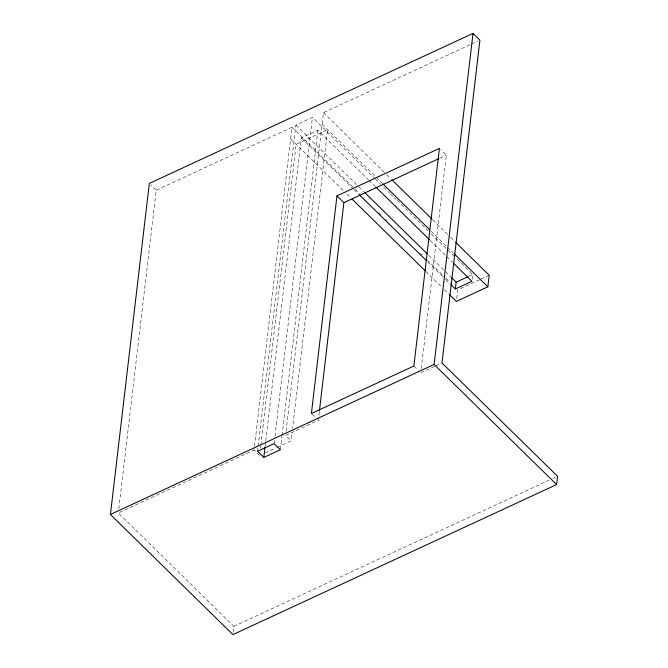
<?xml version="1.0" encoding="UTF-8"?>
<svg xmlns="http://www.w3.org/2000/svg" width="668" height="668" viewBox="0 0 668 668"><rect width="100%" height="100%" fill="white"/><g stroke="black" fill="none" stroke-linecap="round" stroke-linejoin="round"><path stroke-width="0.5" stroke-dasharray="3.34 2.5" d="M118.795 508.849L156.228 190.213L150.701 184.786M259.61 455.484L254.082 450.057L291.999 127.279L156.228 190.213M233.149 632.529L233.883 626.325L118.311 512.991L254.082 450.057M257.564 451.276L258.048 447.134M258.174 446.099L295.891 125.025L312.44 117.351L374.765 178.473M260.462 448.245L260.704 446.174M260.821 445.139L296.166 144.288L327.637 129.701L292.542 428.489M265.163 446.04L265.647 441.907M265.764 440.872L301.351 137.95L317.901 130.277L368.327 179.717M274.114 443.61L274.481 440.496M274.966 436.354L312.44 117.351M280.376 449.748L281.954 436.304M282.08 435.269L317.901 130.277M286.038 431.336L323.471 112.692L470.497 44.547M277.195 447.326L291.081 440.897L292.058 432.622M319.287 411.997L318.31 420.289L285.553 435.469L291.081 440.897M421.266 368.644L446.341 155.168L440.813 149.749M456.712 298.504L457.739 289.812L479.95 279.516M472.134 279.358L472.702 274.515L455.643 257.781M471.441 44.113L478.037 41.049M439.761 158.216L446.341 155.168M469.028 276.218L472.702 274.515M480.876 279.082L489.21 275.224M434.618 366.381L420.782 372.794L418.711 370.757M435.544 365.947L441.08 363.384M265.163 452.904L276.268 447.76M233.883 626.325L549.054 480.242M552.845 478.488L555.684 477.169M323.471 112.692L385.904 173.914M386.647 174.64L391.106 179.016M432.722 219.83L449.815 236.597M450.558 237.324L455.017 241.699M322.11 124.281L375.332 176.469M376.076 177.195L382.038 183.049M431.219 231.27L446.867 246.617M447.61 247.352L453.572 253.197M375.508 179.199L380.702 184.293M383.674 187.199L389.603 193.019M390.346 193.753L396.283 199.573M397.026 200.3L428.188 230.861M431.152 233.767L454.9 257.055M369.07 180.452L375.032 186.297M430.175 240.371L452.528 262.299M295.891 125.025L358.215 186.138M358.958 186.873L364.152 191.966M428.697 255.268L450.958 277.095M291.999 127.279L354.424 188.501M355.167 189.228L359.635 193.603M378.956 212.549L381.186 214.737M385.645 219.112L387.131 220.574M420.573 253.364L422.059 254.825M427.261 259.927L445.097 277.42M445.84 278.147L450.299 282.522M301.351 137.95L353.263 188.852M354.007 189.587L358.482 193.97M427.779 261.931L444.921 278.74M445.665 279.474L450.14 283.858M290.638 138.869L343.853 191.056M346.834 193.979L350.558 197.636M425.825 271.433L441.473 286.781M444.454 289.703L448.921 294.087M413.868 366.014L418.018 370.08M312.09 414.185L315.546 417.575"/><path stroke-width="1" d="M110.429 514.485L149.315 183.433L473.011 33.4L479.916 40.18L441.999 362.958L557.571 476.292L556.603 484.567L232.907 634.6L110.429 514.485L434.116 364.452L473.011 33.4M263.827 457.413L257.564 451.276L274.114 443.61L280.376 449.748L263.827 457.413L265.037 447.076M336.964 195.883L311.397 413.509L413.868 366.014L439.435 148.388L336.964 195.883L343.878 202.663L319.404 410.962M453.28 263.033L471.909 281.303L455.359 288.968L456.152 282.188L451.702 277.821M449.664 294.822L456.378 301.393L487.849 286.806L489.21 275.224L455.76 242.426M343.878 202.663L438.826 158.658M456.152 282.188L468.109 276.644M391.849 179.742L431.979 219.104M382.781 183.775L429.724 229.809M454.315 253.924L487.849 286.806M375.775 187.032L429.432 239.645M364.895 192.693L427.219 253.807M359.225 194.697L426.293 260.47M450.883 284.585L455.359 288.968M352.053 199.097L425.073 270.707M434.116 364.452L556.603 484.567"/></g></svg>
